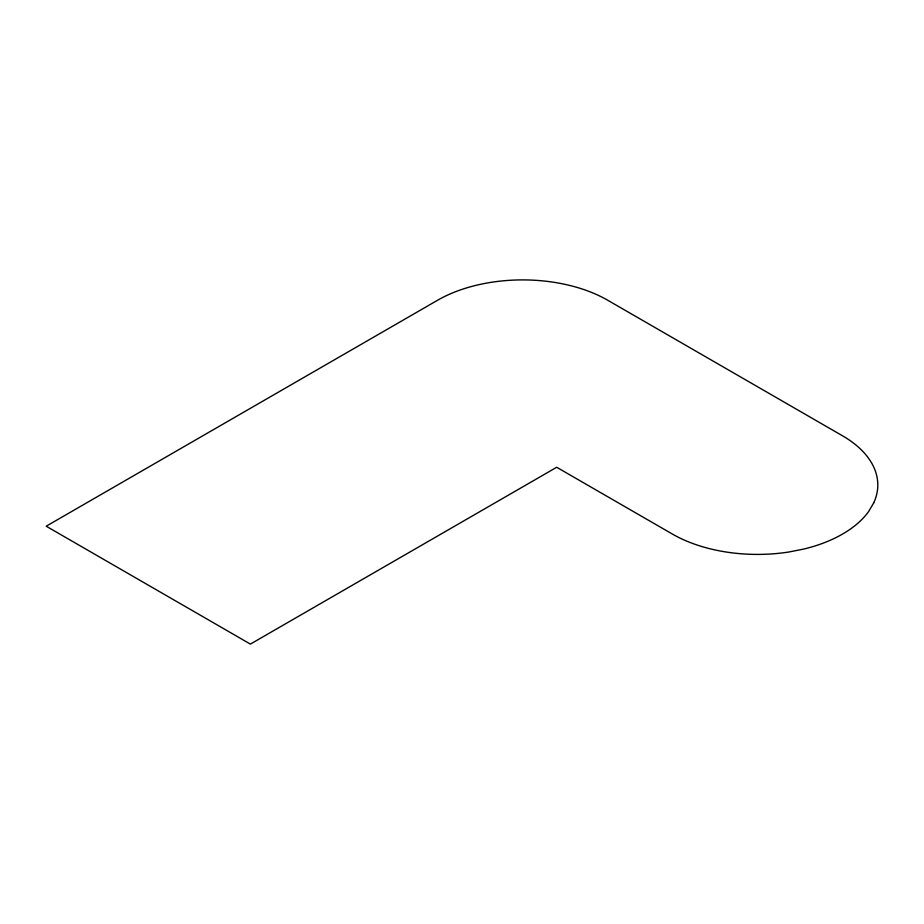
<?xml version="1.0" encoding="UTF-8"?>
<svg xmlns="http://www.w3.org/2000/svg" width="924" height="924" viewBox="0 0 924 924"><rect width="100%" height="100%" fill="white"/><g stroke="black" fill="none" stroke-linecap="round" stroke-linejoin="round"><path stroke-width="1.39" d="M873.7 502.922L868.641 511.526A120.328 69.473 0 0 1 803.522 549.122L788.622 552.044A120.328 69.473 0 0 1 672.395 534.06L556.687 467.267L250.392 644.097L46.2 526.206L437.572 300.254A120.328 69.473 0 0 1 607.738 300.254L842.561 435.828A120.328 69.473 0 0 1 873.7 502.922"/></g></svg>
